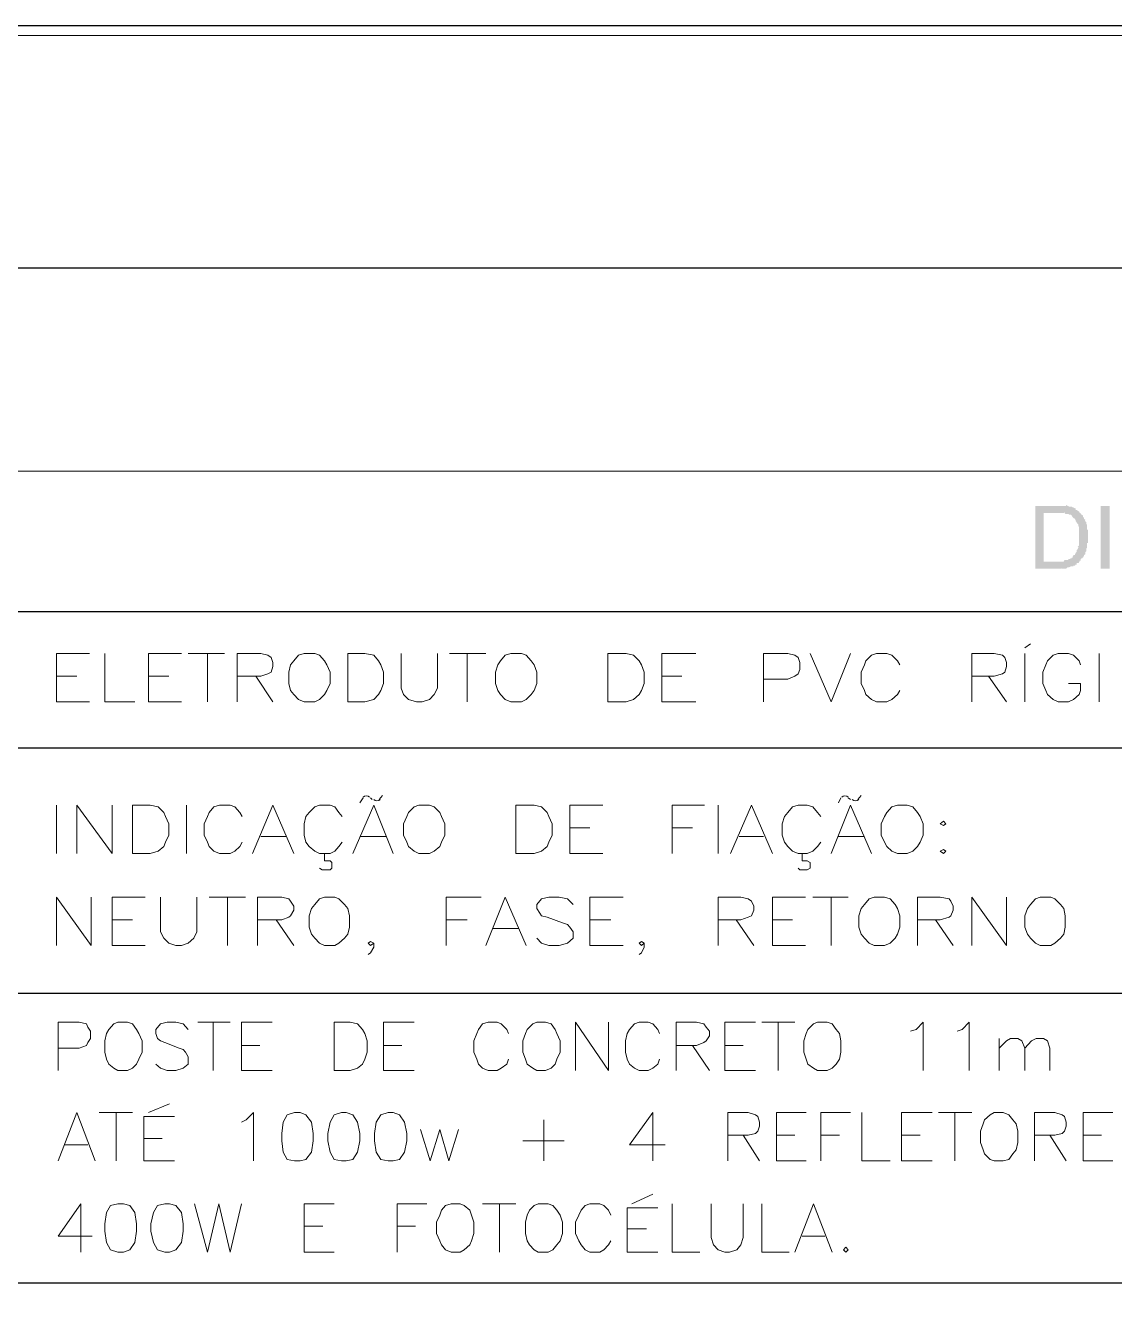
# Model space of a CAD drawing. Header units: millimetres. Extents: x 3240 to 3412, y 1366 to 1426.
# Drawn here: x 3309.78 to 3314.24, y 1420.34 to 1425.64 of the extents above; entities that cross this region are included whole.
import ezdxf
from ezdxf.xclip import XClip

# ---------------------------------------------------------------- set-up
doc = ezdxf.new("R2010")
doc.units = ezdxf.units.MM

# ---------------------------------------------------------------- blocks, each defined once
blk = doc.blocks.new('MFF24880')
at = {"color": 7, "linetype": 'Continuous', "lineweight": 5, "true_color": 0x000007}
blk.add_lwpolyline([(840.081, 0.132), (0, 0.132), (0, 271.14), (14.885, 297.139), (14.885, 594.08), (840.081, 594.08)], close=True, dxfattribs=at)

msp = doc.modelspace()

# ---------------------------------------------------------------- hatches: boundary and pattern name
at = {"true_color": 0x000007}
h = msp.add_hatch(color=7, dxfattribs=at)
h.paths.add_polyline_path([(3313.9143, 1423.4131), (3313.9143, 1423.6711), (3314.0036, 1423.6711), (3314.0069, 1423.6711), (3314.0135, 1423.6711), (3314.0168, 1423.6711), (3314.0201, 1423.6711), (3314.0234, 1423.6711), (3314.03, 1423.6711), (3314.0333, 1423.6711), (3314.0367, 1423.6711), (3314.04, 1423.6711), (3314.04, 1423.6744), (3314.0466, 1423.6711), (3314.0499, 1423.6711), (3314.0499, 1423.6678), (3314.0532, 1423.6678), (3314.0598, 1423.6678), (3314.0631, 1423.6678), (3314.0664, 1423.6645), (3314.0697, 1423.6645), (3314.0763, 1423.6612), (3314.0797, 1423.6612), (3314.0797, 1423.6546), (3314.083, 1423.6546), (3314.0896, 1423.6513), (3314.0863, 1423.6513), (3314.0929, 1423.648), (3314.0962, 1423.6414), (3314.0995, 1423.6414), (3314.0995, 1423.6381), (3314.1061, 1423.6347), (3314.1028, 1423.6347), (3314.1094, 1423.6314), (3314.1094, 1423.6248), (3314.1127, 1423.6248), (3314.1127, 1423.6215), (3314.1127, 1423.6182), (3314.1193, 1423.6149), (3314.116, 1423.6149), (3314.1193, 1423.6083), (3314.116, 1423.6083), (3314.1227, 1423.605), (3314.1227, 1423.6017), (3314.1227, 1423.5951), (3314.1227, 1423.5984), (3314.126, 1423.5917), (3314.126, 1423.5884), (3314.126, 1423.5851), (3314.126, 1423.5785), (3314.126, 1423.5752), (3314.1293, 1423.5719), (3314.1293, 1423.5653), (3314.1293, 1423.562), (3314.1293, 1423.5587), (3314.1293, 1423.5554), (3314.1293, 1423.5487), (3314.1293, 1423.5454), (3314.1293, 1423.5421), (3314.1293, 1423.5355), (3314.1293, 1423.5322), (3314.1293, 1423.5289), (3314.1293, 1423.5256), (3314.1293, 1423.519), (3314.126, 1423.519), (3314.126, 1423.5157), (3314.126, 1423.5124), (3314.126, 1423.5091), (3314.126, 1423.5024), (3314.126, 1423.4991), (3314.1227, 1423.4958), (3314.1227, 1423.4892), (3314.1227, 1423.4859), (3314.1193, 1423.4826), (3314.1193, 1423.4793), (3314.1193, 1423.4727), (3314.1127, 1423.4694), (3314.1127, 1423.4661), (3314.1094, 1423.4594), (3314.1094, 1423.4627), (3314.1061, 1423.4561), (3314.1028, 1423.4561), (3314.0995, 1423.4528), (3314.0995, 1423.4495), (3314.0962, 1423.4429), (3314.0962, 1423.4462), (3314.0929, 1423.4396), (3314.0896, 1423.4363), (3314.083, 1423.4363), (3314.083, 1423.4297), (3314.0797, 1423.4297), (3314.0797, 1423.433), (3314.0763, 1423.4264), (3314.0697, 1423.4264), (3314.0697, 1423.4231), (3314.0664, 1423.4231), (3314.0631, 1423.4231), (3314.0598, 1423.4231), (3314.0532, 1423.4197), (3314.0499, 1423.4197), (3314.0466, 1423.4197), (3314.04, 1423.4131), (3314.0367, 1423.4131), (3314.0333, 1423.4131), (3314.03, 1423.4131), (3314.0234, 1423.4131), (3314.0234, 1423.4164), (3314.0201, 1423.4131), (3314.0168, 1423.4131), (3314.0135, 1423.4131), (3314.0069, 1423.4131)])
h.paths.add_polyline_path([(3313.9473, 1423.4429), (3314.0036, 1423.4429), (3314.0069, 1423.4429), (3314.0135, 1423.4429), (3314.0168, 1423.4429), (3314.0201, 1423.4429), (3314.0234, 1423.4429), (3314.03, 1423.4429), (3314.0333, 1423.4495), (3314.0367, 1423.4495), (3314.04, 1423.4495), (3314.0466, 1423.4495), (3314.0499, 1423.4528), (3314.0532, 1423.4528), (3314.0598, 1423.4561), (3314.0631, 1423.4561), (3314.0631, 1423.4594), (3314.0664, 1423.4594), (3314.0664, 1423.4627), (3314.0697, 1423.4661), (3314.0697, 1423.4694), (3314.0763, 1423.4694), (3314.0763, 1423.4727), (3314.0797, 1423.4793), (3314.083, 1423.4826), (3314.083, 1423.4859), (3314.083, 1423.4892), (3314.0896, 1423.4958), (3314.0863, 1423.4958), (3314.0896, 1423.4991), (3314.0896, 1423.5024), (3314.0863, 1423.5024), (3314.0929, 1423.5091), (3314.0929, 1423.5124), (3314.0929, 1423.5157), (3314.0929, 1423.519), (3314.0929, 1423.5223), (3314.0929, 1423.5256), (3314.0929, 1423.5289), (3314.0929, 1423.5322), (3314.0929, 1423.5355), (3314.0929, 1423.5421), (3314.0929, 1423.5454), (3314.0929, 1423.5487), (3314.0929, 1423.5554), (3314.0929, 1423.5587), (3314.0929, 1423.562), (3314.0929, 1423.5653), (3314.0929, 1423.5719), (3314.0929, 1423.5752), (3314.0929, 1423.5785), (3314.0929, 1423.5851), (3314.0896, 1423.5884), (3314.0896, 1423.5917), (3314.0896, 1423.5951), (3314.0863, 1423.5984), (3314.083, 1423.6017), (3314.083, 1423.605), (3314.0797, 1423.6083), (3314.0797, 1423.6149), (3314.0763, 1423.6149), (3314.0763, 1423.6182), (3314.0697, 1423.6215), (3314.0664, 1423.6248), (3314.0631, 1423.6314), (3314.0598, 1423.6347), (3314.0532, 1423.6347), (3314.0499, 1423.6381), (3314.0466, 1423.6381), (3314.04, 1423.6381), (3314.0367, 1423.6381), (3314.0333, 1423.6414), (3314.0333, 1423.6447), (3314.03, 1423.6414), (3314.0234, 1423.6414), (3314.0201, 1423.6414), (3314.0168, 1423.6414), (3314.0135, 1423.6414), (3314.0069, 1423.6414), (3314.0036, 1423.6414), (3313.9473, 1423.6414)])
msp.add_hatch(color=7, dxfattribs=at).paths.add_polyline_path([(3314.1822, 1423.6711), (3314.1822, 1423.4131), (3314.2186, 1423.4131), (3314.2186, 1423.6711)])

# ---------------------------------------------------------------- linework, layer by layer
at = {"color": 7, "linetype": 'Continuous', "lineweight": 5, "true_color": 0x000007}
msp.add_lwpolyline([(3240.5242, 1366.2908), (3324.4496, 1366.2908), (3324.4496, 1425.5996), (3240.5242, 1425.5996)], close=True, dxfattribs=at)
at = {"color": 7, "linetype": 'Continuous', "lineweight": 25, "true_color": 0x000007}
msp.add_lwpolyline([(3323.4969, 1424.6469), (3323.4969, 1367.2435), (3242.9753, 1367.2435), (3242.9753, 1424.6469)], close=True, dxfattribs=at)
at = {"color": 7, "linetype": 'Continuous', "lineweight": 13, "true_color": 0x000007}
for points in [[(3306.991, 1423.8134), (3323.4969, 1423.8134), (3323.4969, 1423.8134)], [(3306.991, 1423.2378), (3323.4969, 1423.2378), (3323.4969, 1423.2378)], [(3313.8713, 1423.089), (3313.8944, 1423.1055), (3313.8944, 1423.1055)], [(3309.9019, 1422.8673), (3309.9019, 1423.0658), (3310.0375, 1423.0658)], [(3310.1004, 1423.0658), (3310.1004, 1422.8673), (3310.2228, 1422.8673)], [(3310.279, 1422.8673), (3310.279, 1423.0658), (3310.4146, 1423.0658)], [(3310.4411, 1423.0658), (3310.5899, 1423.0658), (3310.5899, 1423.0658)], [(3310.5205, 1423.0658), (3310.5205, 1422.8673), (3310.5205, 1422.8673)], [(3310.6429, 1422.8673), (3310.6429, 1423.0658), (3310.7388, 1423.0658), (3310.7686, 1423.0592), (3310.7818, 1423.0493), (3310.7884, 1423.0294), (3310.7884, 1423.0129), (3310.7818, 1422.9897), (3310.7686, 1422.9831), (3310.7388, 1422.9732), (3310.6429, 1422.9732)], [(3311.3143, 1423.0658), (3311.3143, 1422.9236), (3311.3243, 1422.8971), (3311.3441, 1422.8773), (3311.3772, 1422.8673), (3311.4003, 1422.8673), (3311.4301, 1422.8773), (3311.45, 1422.8971), (3311.4632, 1422.9236), (3311.4632, 1423.0658)], [(3311.5128, 1423.0658), (3311.6617, 1423.0658), (3311.6617, 1423.0658)], [(3311.5856, 1423.0658), (3311.5856, 1422.8673), (3311.5856, 1422.8673)], [(3312.3828, 1422.8673), (3312.3828, 1423.0658), (3312.5217, 1423.0658)], [(3312.7995, 1422.8673), (3312.7995, 1423.0658), (3312.8988, 1423.0658), (3312.9285, 1423.0592), (3312.9418, 1423.0493), (3312.9484, 1423.0294), (3312.9484, 1422.9997), (3312.9418, 1422.9831), (3312.9285, 1422.9732), (3312.8988, 1422.96), (3312.7995, 1422.96)], [(3312.9914, 1423.0658), (3313.0774, 1422.8673), (3313.1568, 1423.0658)], [(3313.3586, 1423.0195), (3313.3486, 1423.036), (3313.3255, 1423.0592), (3313.3056, 1423.0658), (3313.2626, 1423.0658), (3313.2428, 1423.0592), (3313.2196, 1423.036), (3313.213, 1423.0195), (3313.1998, 1422.9897), (3313.1998, 1422.9434), (3313.213, 1422.9137), (3313.2196, 1422.8971), (3313.2428, 1422.8773), (3313.2626, 1422.8673), (3313.3056, 1422.8673), (3313.3255, 1422.8773), (3313.3486, 1422.8971), (3313.3586, 1422.9137)], [(3313.6529, 1422.8673), (3313.6529, 1423.0658), (3313.7456, 1423.0658), (3313.7786, 1423.0592), (3313.7886, 1423.0493), (3313.7952, 1423.0294), (3313.7952, 1423.0129), (3313.7886, 1422.9897), (3313.7786, 1422.9831), (3313.7456, 1422.9732), (3313.6529, 1422.9732)], [(3313.8713, 1423.0658), (3313.8713, 1422.8673), (3313.8713, 1422.8673)], [(3314.0995, 1423.0195), (3314.0929, 1423.036), (3314.0697, 1423.0592), (3314.0499, 1423.0658), (3314.0069, 1423.0658), (3313.987, 1423.0592), (3313.9639, 1423.036), (3313.9573, 1423.0195), (3313.944, 1422.9897), (3313.944, 1422.9434), (3313.9573, 1422.9137), (3313.9639, 1422.8971), (3313.987, 1422.8773), (3314.0069, 1422.8673), (3314.0499, 1422.8673), (3314.0697, 1422.8773), (3314.0929, 1422.8971), (3314.0995, 1422.9137), (3314.0995, 1422.9434), (3314.0499, 1422.9434)], [(3314.1756, 1423.0658), (3314.1756, 1422.8673), (3314.1756, 1422.8673)], [(3309.9019, 1422.9732), (3309.9846, 1422.9732), (3309.9846, 1422.9732)], [(3310.279, 1422.9732), (3310.3617, 1422.9732), (3310.3617, 1422.9732)], [(3310.7189, 1422.9732), (3310.7884, 1422.8673), (3310.7884, 1422.8673)], [(3312.3828, 1422.9732), (3312.4654, 1422.9732), (3312.4654, 1422.9732)], [(3313.7224, 1422.9732), (3313.7952, 1422.8673), (3313.7952, 1422.8673)], [(3309.9019, 1422.8673), (3310.0375, 1422.8673), (3310.0375, 1422.8673)], [(3310.279, 1422.8673), (3310.4146, 1422.8673), (3310.4146, 1422.8673)], [(3312.3828, 1422.8673), (3312.5217, 1422.8673), (3312.5217, 1422.8673)], [(3309.9019, 1422.4439), (3309.9019, 1422.2455), (3309.9019, 1422.2455)], [(3309.9846, 1422.2455), (3309.9846, 1422.4439), (3310.1301, 1422.2455), (3310.1301, 1422.4439)], [(3310.4345, 1422.4439), (3310.4345, 1422.2455), (3310.4345, 1422.2455)], [(3310.6627, 1422.3976), (3310.6528, 1422.4142), (3310.6329, 1422.4373), (3310.6131, 1422.4439), (3310.5701, 1422.4439), (3310.5469, 1422.4373), (3310.5271, 1422.4142), (3310.5205, 1422.3976), (3310.5072, 1422.3679), (3310.5072, 1422.3216), (3310.5205, 1422.2918), (3310.5271, 1422.2752), (3310.5469, 1422.2554), (3310.5701, 1422.2455), (3310.6131, 1422.2455), (3310.6329, 1422.2554), (3310.6528, 1422.2752), (3310.6627, 1422.2918)], [(3310.7057, 1422.2455), (3310.7884, 1422.4439), (3310.8744, 1422.2455)], [(3311.0729, 1422.3976), (3311.0596, 1422.4142), (3311.0431, 1422.4373), (3311.0233, 1422.4439), (3310.9802, 1422.4439), (3310.9604, 1422.4373), (3310.9372, 1422.4142), (3310.924, 1422.3976), (3310.9174, 1422.3679), (3310.9174, 1422.3216), (3310.924, 1422.2918), (3310.9372, 1422.2752), (3310.9604, 1422.2554), (3310.9802, 1422.2455), (3311.0233, 1422.2455), (3311.0431, 1422.2554), (3311.0596, 1422.2752), (3311.0729, 1422.2918)], [(3311.1159, 1422.2455), (3311.2019, 1422.4439), (3311.2813, 1422.2455)], [(3311.1456, 1422.4539), (3311.1589, 1422.4737), (3311.1589, 1422.4737)], [(3311.1886, 1422.4737), (3311.1953, 1422.4671), (3311.1953, 1422.4671)], [(3311.225, 1422.4671), (3311.2383, 1422.4836), (3311.2383, 1422.4836)], [(3312.0057, 1422.2455), (3312.0057, 1422.4439), (3312.1413, 1422.4439)], [(3312.4258, 1422.2455), (3312.4258, 1422.4439), (3312.5581, 1422.4439)], [(3312.6143, 1422.4439), (3312.6143, 1422.2455), (3312.6143, 1422.2455)], [(3312.6639, 1422.2455), (3312.7499, 1422.4439), (3312.8359, 1422.2455)], [(3313.0344, 1422.3976), (3313.0212, 1422.4142), (3313.0013, 1422.4373), (3312.9782, 1422.4439), (3312.9418, 1422.4439), (3312.9186, 1422.4373), (3312.8988, 1422.4142), (3312.8855, 1422.3976), (3312.8756, 1422.3679), (3312.8756, 1422.3216), (3312.8855, 1422.2918), (3312.8988, 1422.2752), (3312.9186, 1422.2554), (3312.9418, 1422.2455), (3312.9782, 1422.2455), (3313.0013, 1422.2554), (3313.0212, 1422.2752), (3313.0344, 1422.2918)], [(3313.0774, 1422.2455), (3313.1568, 1422.4439), (3313.2428, 1422.2455)], [(3313.1072, 1422.4539), (3313.1171, 1422.4737), (3313.1171, 1422.4737)], [(3313.1469, 1422.4737), (3313.1568, 1422.4671), (3313.1568, 1422.4671)], [(3313.1865, 1422.4671), (3313.1998, 1422.4836), (3313.1998, 1422.4836)], [(3312.0057, 1422.3513), (3312.0884, 1422.3513), (3312.0884, 1422.3513)], [(3312.4258, 1422.3513), (3312.5085, 1422.3513), (3312.5085, 1422.3513)], [(3310.7388, 1422.3149), (3310.8446, 1422.3149), (3310.8446, 1422.3149)], [(3311.1456, 1422.3149), (3311.2515, 1422.3149), (3311.2515, 1422.3149)], [(3312.7003, 1422.3149), (3312.7995, 1422.3149), (3312.7995, 1422.3149)], [(3313.1072, 1422.3149), (3313.213, 1422.3149), (3313.213, 1422.3149)], [(3310.9802, 1422.1859), (3310.9902, 1422.1793), (3311.0233, 1422.1793), (3311.0299, 1422.1859), (3311.0299, 1422.2091), (3311.0233, 1422.2157), (3311.0001, 1422.2157), (3311.0001, 1422.2455)], [(3312.0057, 1422.2455), (3312.1413, 1422.2455), (3312.1413, 1422.2455)], [(3312.9418, 1422.1859), (3312.9484, 1422.1793), (3312.9782, 1422.1793), (3312.9914, 1422.1859), (3312.9914, 1422.2091), (3312.9782, 1422.2157), (3312.9583, 1422.2157), (3312.9583, 1422.2455)], [(3309.9019, 1421.8684), (3309.9019, 1422.0669), (3310.0441, 1421.8684), (3310.0441, 1422.0669)], [(3310.1301, 1421.8684), (3310.1301, 1422.0669), (3310.2658, 1422.0669)], [(3310.3286, 1422.0669), (3310.3286, 1421.9246), (3310.3418, 1421.8982), (3310.3617, 1421.8783), (3310.3915, 1421.8684), (3310.4146, 1421.8684), (3310.4411, 1421.8783), (3310.4642, 1421.8982), (3310.4775, 1421.9246), (3310.4775, 1422.0669)], [(3310.5271, 1422.0669), (3310.6759, 1422.0669), (3310.6759, 1422.0669)], [(3310.6032, 1422.0669), (3310.6032, 1421.8684), (3310.6032, 1421.8684)], [(3310.7255, 1421.8684), (3310.7255, 1422.0669), (3310.8248, 1422.0669), (3310.8546, 1422.0602), (3310.8612, 1422.0503), (3310.8744, 1422.0305), (3310.8744, 1422.0139), (3310.8612, 1421.9908), (3310.8546, 1421.9842), (3310.8248, 1421.9742), (3310.7255, 1421.9742)], [(3311.4996, 1421.8684), (3311.4996, 1422.0669), (3311.6418, 1422.0669)], [(3311.6617, 1421.8684), (3311.741, 1422.0669), (3311.827, 1421.8684)], [(3312.0189, 1422.0371), (3311.9957, 1422.0602), (3311.9627, 1422.0669), (3311.9197, 1422.0669), (3311.8899, 1422.0602), (3311.87, 1422.0371), (3311.87, 1422.0205), (3311.8833, 1422.0007), (3311.8899, 1421.9908), (3311.913, 1421.9842), (3311.9759, 1421.961), (3311.9957, 1421.9544), (3312.0057, 1421.9445), (3312.0189, 1421.9246), (3312.0189, 1421.8982), (3311.9957, 1421.8783), (3311.9627, 1421.8684), (3311.9197, 1421.8684), (3311.8899, 1421.8783), (3311.87, 1421.8982)], [(3312.0884, 1421.8684), (3312.0884, 1422.0669), (3312.224, 1422.0669)], [(3312.6143, 1421.8684), (3312.6143, 1422.0669), (3312.7069, 1422.0669), (3312.7367, 1422.0602), (3312.7499, 1422.0503), (3312.7598, 1422.0305), (3312.7598, 1422.0139), (3312.7499, 1421.9908), (3312.7367, 1421.9842), (3312.7069, 1421.9742), (3312.6143, 1421.9742)], [(3312.8359, 1421.8684), (3312.8359, 1422.0669), (3312.9715, 1422.0669)], [(3313.0013, 1422.0669), (3313.1469, 1422.0669), (3313.1469, 1422.0669)], [(3313.0774, 1422.0669), (3313.0774, 1421.8684), (3313.0774, 1421.8684)], [(3313.4313, 1421.8684), (3313.4313, 1422.0669), (3313.5239, 1422.0669), (3313.5603, 1422.0602), (3313.5669, 1422.0503), (3313.5769, 1422.0305), (3313.5769, 1422.0139), (3313.5669, 1421.9908), (3313.5603, 1421.9842), (3313.5239, 1421.9742), (3313.4313, 1421.9742)], [(3313.6529, 1421.8684), (3313.6529, 1422.0669), (3313.7952, 1421.8684), (3313.7952, 1422.0669)], [(3310.1301, 1421.9742), (3310.2128, 1421.9742), (3310.2128, 1421.9742)], [(3310.8016, 1421.9742), (3310.8744, 1421.8684), (3310.8744, 1421.8684)], [(3311.4996, 1421.9742), (3311.5856, 1421.9742), (3311.5856, 1421.9742)], [(3312.0884, 1421.9742), (3312.1744, 1421.9742), (3312.1744, 1421.9742)], [(3312.6871, 1421.9742), (3312.7598, 1421.8684), (3312.7598, 1421.8684)], [(3312.8359, 1421.9742), (3312.9186, 1421.9742), (3312.9186, 1421.9742)], [(3313.5041, 1421.9742), (3313.5769, 1421.8684), (3313.5769, 1421.8684)], [(3311.6914, 1421.9379), (3311.7973, 1421.9379), (3311.7973, 1421.9379)], [(3310.1301, 1421.8684), (3310.2658, 1421.8684), (3310.2658, 1421.8684)], [(3311.2019, 1421.8783), (3311.1886, 1421.8684), (3311.1787, 1421.8783), (3311.1886, 1421.8849), (3311.2019, 1421.8783), (3311.2019, 1421.8618), (3311.1886, 1421.8386), (3311.1787, 1421.832)], [(3312.0884, 1421.8684), (3312.224, 1421.8684), (3312.224, 1421.8684)], [(3312.31, 1421.8783), (3312.3001, 1421.8684), (3312.2901, 1421.8783), (3312.3001, 1421.8849), (3312.31, 1421.8783), (3312.31, 1421.8618), (3312.3001, 1421.8386), (3312.2901, 1421.832)], [(3312.8359, 1421.8684), (3312.9715, 1421.8684), (3312.9715, 1421.8684)], [(3309.9085, 1421.3557), (3309.9085, 1421.5541), (3309.9945, 1421.5541), (3310.0243, 1421.5475), (3310.0309, 1421.5343), (3310.0408, 1421.5178), (3310.0408, 1421.488), (3310.0309, 1421.4715), (3310.0243, 1421.4582), (3309.9945, 1421.4483), (3309.9085, 1421.4483)], [(3310.4411, 1421.5244), (3310.4212, 1421.5475), (3310.3915, 1421.5541), (3310.3551, 1421.5541), (3310.3286, 1421.5475), (3310.3088, 1421.5244), (3310.3088, 1421.5078), (3310.3154, 1421.488), (3310.3286, 1421.4781), (3310.3452, 1421.4715), (3310.4047, 1421.4483), (3310.4212, 1421.4417), (3310.4312, 1421.4318), (3310.4411, 1421.4119), (3310.4411, 1421.3821), (3310.4212, 1421.3656), (3310.3915, 1421.3557), (3310.3551, 1421.3557), (3310.3286, 1421.3656), (3310.3088, 1421.3821)], [(3310.4808, 1421.5541), (3310.6131, 1421.5541), (3310.6131, 1421.5541)], [(3310.5436, 1421.5541), (3310.5436, 1421.3557), (3310.5436, 1421.3557)], [(3310.6594, 1421.3557), (3310.6594, 1421.5541), (3310.7851, 1421.5541)], [(3311.2416, 1421.3557), (3311.2416, 1421.5541), (3311.3673, 1421.5541)], [(3311.7543, 1421.5078), (3311.7477, 1421.5244), (3311.7245, 1421.5475), (3311.708, 1421.5541), (3311.6716, 1421.5541), (3311.6484, 1421.5475), (3311.6319, 1421.5244), (3311.6253, 1421.5078), (3311.612, 1421.4781), (3311.612, 1421.4318), (3311.6253, 1421.402), (3311.6319, 1421.3821), (3311.6484, 1421.3656), (3311.6716, 1421.3557), (3311.708, 1421.3557), (3311.7245, 1421.3656), (3311.7477, 1421.3821), (3311.7543, 1421.402)], [(3312.0288, 1421.3557), (3312.0288, 1421.5541), (3312.1644, 1421.3557), (3312.1644, 1421.5541)], [(3312.3728, 1421.5078), (3312.3662, 1421.5244), (3312.3464, 1421.5475), (3312.3265, 1421.5541), (3312.2901, 1421.5541), (3312.2703, 1421.5475), (3312.2504, 1421.5244), (3312.2405, 1421.5078), (3312.2339, 1421.4781), (3312.2339, 1421.4318), (3312.2405, 1421.402), (3312.2504, 1421.3821), (3312.2703, 1421.3656), (3312.2901, 1421.3557), (3312.3265, 1421.3557), (3312.3464, 1421.3656), (3312.3662, 1421.3821), (3312.3728, 1421.402)], [(3312.4423, 1421.3557), (3312.4423, 1421.5541), (3312.525, 1421.5541), (3312.5548, 1421.5475), (3312.5647, 1421.5343), (3312.5779, 1421.5178), (3312.5779, 1421.4979), (3312.5647, 1421.4781), (3312.5548, 1421.4715), (3312.525, 1421.4582), (3312.4423, 1421.4582)], [(3312.6408, 1421.3557), (3312.6408, 1421.5541), (3312.7665, 1421.5541)], [(3312.7929, 1421.5541), (3312.9285, 1421.5541), (3312.9285, 1421.5541)], [(3312.8591, 1421.5541), (3312.8591, 1421.3557), (3312.8591, 1421.3557)], [(3313.4016, 1421.5178), (3313.4247, 1421.5244), (3313.4545, 1421.5541), (3313.4545, 1421.3557)], [(3313.5934, 1421.5178), (3313.6133, 1421.5244), (3313.643, 1421.5541), (3313.643, 1421.3557)], [(3313.7654, 1421.488), (3313.7654, 1421.3557), (3313.7654, 1421.3557)], [(3313.7654, 1421.4483), (3313.7952, 1421.4781), (3313.8117, 1421.488), (3313.8415, 1421.488), (3313.858, 1421.4781), (3313.8713, 1421.4483), (3313.8713, 1421.3557)], [(3313.8713, 1421.4483), (3313.8977, 1421.4781), (3313.9176, 1421.488), (3313.9473, 1421.488), (3313.9639, 1421.4781), (3313.9738, 1421.4483), (3313.9738, 1421.3557)], [(3310.6594, 1421.4582), (3310.7355, 1421.4582), (3310.7355, 1421.4582)], [(3311.2416, 1421.4582), (3311.3176, 1421.4582), (3311.3176, 1421.4582)], [(3312.5085, 1421.4582), (3312.5779, 1421.3557), (3312.5779, 1421.3557)], [(3312.6408, 1421.4582), (3312.7168, 1421.4582), (3312.7168, 1421.4582)], [(3310.6594, 1421.3557), (3310.7851, 1421.3557), (3310.7851, 1421.3557)], [(3311.2416, 1421.3557), (3311.3673, 1421.3557), (3311.3673, 1421.3557)], [(3312.6408, 1421.3557), (3312.7665, 1421.3557), (3312.7665, 1421.3557)], [(3310.279, 1421.1837), (3310.365, 1421.2201), (3310.365, 1421.2201)], [(3309.9085, 1420.9852), (3309.9846, 1421.1837), (3310.0607, 1420.9852)], [(3310.0772, 1421.1837), (3310.2128, 1421.1837), (3310.2128, 1421.1837)], [(3310.1467, 1421.1837), (3310.1467, 1420.9852), (3310.1467, 1420.9852)], [(3310.3848, 1421.1671), (3310.2591, 1421.1671), (3310.2591, 1420.9852), (3310.3848, 1420.9852)], [(3310.6594, 1421.144), (3310.6792, 1421.1539), (3310.709, 1421.1837), (3310.709, 1420.9852)], [(3312.3464, 1420.9852), (3312.3464, 1421.1837), (3312.2504, 1421.0514), (3312.396, 1421.0514)], [(3312.654, 1420.9852), (3312.654, 1421.1837), (3312.7367, 1421.1837), (3312.7665, 1421.1738), (3312.7764, 1421.1671), (3312.783, 1421.144), (3312.783, 1421.1274), (3312.7764, 1421.1076), (3312.7665, 1421.0977), (3312.7367, 1421.0911), (3312.654, 1421.0911)], [(3312.8525, 1420.9852), (3312.8525, 1421.1837), (3312.9748, 1421.1837)], [(3313.0344, 1420.9852), (3313.0344, 1421.1837), (3313.1568, 1421.1837)], [(3313.2031, 1421.1837), (3313.2031, 1420.9852), (3313.3189, 1420.9852)], [(3313.3652, 1420.9852), (3313.3652, 1421.1837), (3313.4909, 1421.1837)], [(3313.5173, 1421.1837), (3313.6529, 1421.1837), (3313.6529, 1421.1837)], [(3313.5835, 1421.1837), (3313.5835, 1420.9852), (3313.5835, 1420.9852)], [(3313.911, 1420.9852), (3313.911, 1421.1837), (3313.9937, 1421.1837), (3314.0234, 1421.1738), (3314.0333, 1421.1671), (3314.04, 1421.144), (3314.04, 1421.1274), (3314.0333, 1421.1076), (3314.0234, 1421.0977), (3313.9937, 1421.0911), (3313.911, 1421.0911)], [(3314.1094, 1420.9852), (3314.1094, 1421.1837), (3314.2318, 1421.1837)], [(3311.3937, 1421.1142), (3311.4334, 1420.9852), (3311.4731, 1421.1142), (3311.5095, 1420.9852), (3311.5492, 1421.1142)], [(3311.8998, 1421.1539), (3311.8998, 1420.9852), (3311.8998, 1420.9852)], [(3310.2591, 1421.0778), (3310.3352, 1421.0778), (3310.3352, 1421.0778)], [(3311.8138, 1421.0679), (3311.9825, 1421.0679), (3311.9825, 1421.0679)], [(3312.7168, 1421.0911), (3312.783, 1420.9852), (3312.783, 1420.9852)], [(3312.8525, 1421.0911), (3312.9285, 1421.0911), (3312.9285, 1421.0911)], [(3313.0344, 1421.0911), (3313.1105, 1421.0911), (3313.1105, 1421.0911)], [(3313.3652, 1421.0911), (3313.4412, 1421.0911), (3313.4412, 1421.0911)], [(3313.9738, 1421.0911), (3314.04, 1420.9852), (3314.04, 1420.9852)], [(3314.1094, 1421.0911), (3314.1855, 1421.0911), (3314.1855, 1421.0911)], [(3309.935, 1421.0514), (3310.0309, 1421.0514), (3310.0309, 1421.0514)], [(3312.8525, 1420.9852), (3312.9748, 1420.9852), (3312.9748, 1420.9852)], [(3313.3652, 1420.9852), (3313.4909, 1420.9852), (3313.4909, 1420.9852)], [(3314.1094, 1420.9852), (3314.2318, 1420.9852), (3314.2318, 1420.9852)], [(3312.2604, 1420.8099), (3312.3464, 1420.8496), (3312.3464, 1420.8496)], [(3310.0011, 1420.6114), (3310.0011, 1420.8099), (3309.9085, 1420.6776), (3310.0475, 1420.6776)], [(3310.4675, 1420.8099), (3310.5205, 1420.6114), (3310.5668, 1420.8099), (3310.6131, 1420.6114), (3310.6594, 1420.8099)], [(3310.9174, 1420.6114), (3310.9174, 1420.8099), (3311.0398, 1420.8099)], [(3311.2978, 1420.6114), (3311.2978, 1420.8099), (3311.4202, 1420.8099)], [(3311.6484, 1420.8099), (3311.784, 1420.8099), (3311.784, 1420.8099)], [(3311.7179, 1420.8099), (3311.7179, 1420.6114), (3311.7179, 1420.6114)], [(3312.1744, 1420.7636), (3312.1644, 1420.7834), (3312.1446, 1420.8033), (3312.1281, 1420.8099), (3312.0884, 1420.8099), (3312.0685, 1420.8033), (3312.052, 1420.7834), (3312.0421, 1420.7636), (3312.0288, 1420.7338), (3312.0288, 1420.6875), (3312.0421, 1420.6577), (3312.052, 1420.6412), (3312.0685, 1420.6213), (3312.0884, 1420.6114), (3312.1281, 1420.6114), (3312.1446, 1420.6213), (3312.1644, 1420.6412), (3312.1744, 1420.6577)], [(3312.3662, 1420.7934), (3312.2405, 1420.7934), (3312.2405, 1420.6114), (3312.3662, 1420.6114)], [(3312.4258, 1420.8099), (3312.4258, 1420.6114), (3312.5382, 1420.6114)], [(3312.5845, 1420.8099), (3312.5845, 1420.671), (3312.5945, 1420.6412), (3312.6143, 1420.6213), (3312.6408, 1420.6114), (3312.6606, 1420.6114), (3312.6904, 1420.6213), (3312.7069, 1420.6412), (3312.7168, 1420.671), (3312.7168, 1420.8099)], [(3312.7929, 1420.8099), (3312.7929, 1420.6114), (3312.9054, 1420.6114)], [(3312.9285, 1420.6114), (3313.0046, 1420.8099), (3313.0807, 1420.6114)], [(3310.9174, 1420.7173), (3310.9935, 1420.7173), (3310.9935, 1420.7173)], [(3311.2978, 1420.7173), (3311.3739, 1420.7173), (3311.3739, 1420.7173)], [(3312.2405, 1420.7074), (3312.3199, 1420.7074), (3312.3199, 1420.7074)], [(3312.9583, 1420.6776), (3313.0509, 1420.6776), (3313.0509, 1420.6776)], [(3310.9174, 1420.6114), (3311.0398, 1420.6114), (3311.0398, 1420.6114)]]:
    msp.add_lwpolyline(points, dxfattribs=at)
at = {"color": 7, "linetype": 'Continuous', "lineweight": -2, "true_color": 0x000007}
for points in [[(3306.991, 1423.2378), (3323.4969, 1423.2378), (3323.4969, 1423.2378)], [(3306.991, 1423.2378), (3323.4969, 1423.2378), (3323.4969, 1423.2378)], [(3306.991, 1422.6788), (3323.4969, 1422.6788), (3323.4969, 1422.6788)], [(3306.991, 1421.6732), (3323.4969, 1421.6732), (3323.4969, 1421.6732)], [(3306.991, 1421.6732), (3323.4969, 1421.6732), (3323.4969, 1421.6732)], [(3306.991, 1420.4857), (3323.4969, 1420.4857), (3323.4969, 1420.4857)]]:
    msp.add_lwpolyline(points, dxfattribs=at)
at = {"color": 7, "linetype": 'Continuous', "lineweight": 13, "true_color": 0x000007}
for points in [[(3310.9174, 1423.0658), (3310.8942, 1423.0592), (3310.8744, 1423.036), (3310.8612, 1423.0195), (3310.8546, 1422.9897), (3310.8546, 1422.9434), (3310.8612, 1422.9137), (3310.8744, 1422.8971), (3310.8942, 1422.8773), (3310.9174, 1422.8673), (3310.9604, 1422.8673), (3310.9802, 1422.8773), (3311.0001, 1422.8971), (3311.01, 1422.9137), (3311.0233, 1422.9434), (3311.0233, 1422.9897), (3311.01, 1423.0195), (3311.0001, 1423.036), (3310.9802, 1423.0592), (3310.9604, 1423.0658)], [(3311.096, 1422.8673), (3311.096, 1423.0658), (3311.1655, 1423.0658), (3311.2019, 1423.0592), (3311.2217, 1423.036), (3311.2316, 1423.0195), (3311.2416, 1422.9897), (3311.2416, 1422.9434), (3311.2316, 1422.9137), (3311.2217, 1422.8971), (3311.2019, 1422.8773), (3311.1655, 1422.8673)], [(3311.7642, 1423.0658), (3311.741, 1423.0592), (3311.7212, 1423.036), (3311.7113, 1423.0195), (3311.7013, 1422.9897), (3311.7013, 1422.9434), (3311.7113, 1422.9137), (3311.7212, 1422.8971), (3311.741, 1422.8773), (3311.7642, 1422.8673), (3311.8072, 1422.8673), (3311.827, 1422.8773), (3311.8469, 1422.8971), (3311.8601, 1422.9137), (3311.87, 1422.9434), (3311.87, 1422.9897), (3311.8601, 1423.0195), (3311.8469, 1423.036), (3311.827, 1423.0592), (3311.8072, 1423.0658)], [(3312.1611, 1422.8673), (3312.1611, 1423.0658), (3312.2372, 1423.0658), (3312.267, 1423.0592), (3312.2901, 1423.036), (3312.3001, 1423.0195), (3312.31, 1422.9897), (3312.31, 1422.9434), (3312.3001, 1422.9137), (3312.2901, 1422.8971), (3312.267, 1422.8773), (3312.2372, 1422.8673)], [(3310.2128, 1422.2455), (3310.2128, 1422.4439), (3310.2856, 1422.4439), (3310.3187, 1422.4373), (3310.3418, 1422.4142), (3310.3485, 1422.3976), (3310.3617, 1422.3679), (3310.3617, 1422.3216), (3310.3485, 1422.2918), (3310.3418, 1422.2752), (3310.3187, 1422.2554), (3310.2856, 1422.2455)], [(3311.3871, 1422.4439), (3311.3673, 1422.4373), (3311.3441, 1422.4142), (3311.3375, 1422.3976), (3311.3243, 1422.3679), (3311.3243, 1422.3216), (3311.3375, 1422.2918), (3311.3441, 1422.2752), (3311.3673, 1422.2554), (3311.3871, 1422.2455), (3311.4301, 1422.2455), (3311.45, 1422.2554), (3311.4731, 1422.2752), (3311.4797, 1422.2918), (3311.493, 1422.3216), (3311.493, 1422.3679), (3311.4797, 1422.3976), (3311.4731, 1422.4142), (3311.45, 1422.4373), (3311.4301, 1422.4439)], [(3311.784, 1422.2455), (3311.784, 1422.4439), (3311.8601, 1422.4439), (3311.8899, 1422.4373), (3311.913, 1422.4142), (3311.9197, 1422.3976), (3311.9329, 1422.3679), (3311.9329, 1422.3216), (3311.9197, 1422.2918), (3311.913, 1422.2752), (3311.8899, 1422.2554), (3311.8601, 1422.2455)], [(3313.3486, 1422.4439), (3313.3255, 1422.4373), (3313.3056, 1422.4142), (3313.2957, 1422.3976), (3313.2825, 1422.3679), (3313.2825, 1422.3216), (3313.2957, 1422.2918), (3313.3056, 1422.2752), (3313.3255, 1422.2554), (3313.3486, 1422.2455), (3313.3883, 1422.2455), (3313.4115, 1422.2554), (3313.4313, 1422.2752), (3313.4412, 1422.2918), (3313.4545, 1422.3216), (3313.4545, 1422.3679), (3313.4412, 1422.3976), (3313.4313, 1422.4142), (3313.4115, 1422.4373), (3313.3883, 1422.4439)], [(3313.5372, 1422.3778), (3313.5239, 1422.3679), (3313.5372, 1422.3612), (3313.5471, 1422.3679)], [(3313.5372, 1422.262), (3313.5239, 1422.2554), (3313.5372, 1422.2455), (3313.5471, 1422.2554)], [(3311.0001, 1422.0669), (3310.9802, 1422.0602), (3310.9604, 1422.0371), (3310.9472, 1422.0205), (3310.9372, 1421.9908), (3310.9372, 1421.9445), (3310.9472, 1421.9147), (3310.9604, 1421.8982), (3310.9802, 1421.8783), (3311.0001, 1421.8684), (3311.0431, 1421.8684), (3311.0596, 1421.8783), (3311.0828, 1421.8982), (3311.096, 1421.9147), (3311.1026, 1421.9445), (3311.1026, 1421.9908), (3311.096, 1422.0205), (3311.0828, 1422.0371), (3311.0596, 1422.0602), (3311.0431, 1422.0669)], [(3313.2527, 1422.0669), (3313.2329, 1422.0602), (3313.213, 1422.0371), (3313.1998, 1422.0205), (3313.1899, 1421.9908), (3313.1899, 1421.9445), (3313.1998, 1421.9147), (3313.213, 1421.8982), (3313.2329, 1421.8783), (3313.2527, 1421.8684), (3313.2957, 1421.8684), (3313.3189, 1421.8783), (3313.3387, 1421.8982), (3313.3486, 1421.9147), (3313.3586, 1421.9445), (3313.3586, 1421.9908), (3313.3486, 1422.0205), (3313.3387, 1422.0371), (3313.3189, 1422.0602), (3313.2957, 1422.0669)], [(3313.9341, 1422.0669), (3313.9143, 1422.0602), (3313.8944, 1422.0371), (3313.8812, 1422.0205), (3313.8713, 1421.9908), (3313.8713, 1421.9445), (3313.8812, 1421.9147), (3313.8944, 1421.8982), (3313.9143, 1421.8783), (3313.9341, 1421.8684), (3313.9771, 1421.8684), (3313.9937, 1421.8783), (3314.0168, 1421.8982), (3314.03, 1421.9147), (3314.0367, 1421.9445), (3314.0367, 1421.9908), (3314.03, 1422.0205), (3314.0168, 1422.0371), (3313.9937, 1422.0602), (3313.9771, 1422.0669)], [(3310.1533, 1421.5541), (3310.1368, 1421.5475), (3310.1169, 1421.5244), (3310.107, 1421.5078), (3310.1004, 1421.4781), (3310.1004, 1421.4318), (3310.107, 1421.402), (3310.1169, 1421.3821), (3310.1368, 1421.3656), (3310.1533, 1421.3557), (3310.193, 1421.3557), (3310.2128, 1421.3656), (3310.2294, 1421.3821), (3310.2393, 1421.402), (3310.2525, 1421.4318), (3310.2525, 1421.4781), (3310.2393, 1421.5078), (3310.2294, 1421.5244), (3310.2128, 1421.5475), (3310.193, 1421.5541)], [(3311.0398, 1421.3557), (3311.0398, 1421.5541), (3311.1059, 1421.5541), (3311.1357, 1421.5475), (3311.1556, 1421.5244), (3311.1655, 1421.5078), (3311.1754, 1421.4781), (3311.1754, 1421.4318), (3311.1655, 1421.402), (3311.1556, 1421.3821), (3311.1357, 1421.3656), (3311.1059, 1421.3557)], [(3311.87, 1421.5541), (3311.8535, 1421.5475), (3311.8304, 1421.5244), (3311.8237, 1421.5078), (3311.8138, 1421.4781), (3311.8138, 1421.4318), (3311.8237, 1421.402), (3311.8304, 1421.3821), (3311.8535, 1421.3656), (3311.87, 1421.3557), (3311.9064, 1421.3557), (3311.9296, 1421.3656), (3311.9461, 1421.3821), (3311.9527, 1421.402), (3311.966, 1421.4318), (3311.966, 1421.4781), (3311.9527, 1421.5078), (3311.9461, 1421.5244), (3311.9296, 1421.5475), (3311.9064, 1421.5541)], [(3313.0212, 1421.5541), (3313.0046, 1421.5475), (3312.9815, 1421.5244), (3312.9748, 1421.5078), (3312.9649, 1421.4781), (3312.9649, 1421.4318), (3312.9748, 1421.402), (3312.9815, 1421.3821), (3313.0046, 1421.3656), (3313.0212, 1421.3557), (3313.0609, 1421.3557), (3313.0807, 1421.3656), (3313.0972, 1421.3821), (3313.1105, 1421.402), (3313.1171, 1421.4318), (3313.1171, 1421.4781), (3313.1105, 1421.5078), (3313.0972, 1421.5244), (3313.0807, 1421.5475), (3313.0609, 1421.5541)], [(3310.8777, 1421.1837), (3310.8479, 1421.1738), (3310.8314, 1421.144), (3310.8248, 1421.0977), (3310.8248, 1421.0679), (3310.8314, 1421.0216), (3310.8479, 1420.9918), (3310.8777, 1420.9852), (3310.9009, 1420.9852), (3310.924, 1420.9918), (3310.9472, 1421.0216), (3310.9538, 1421.0679), (3310.9538, 1421.0977), (3310.9472, 1421.144), (3310.924, 1421.1738), (3310.9009, 1421.1837)], [(3311.0696, 1421.1837), (3311.0398, 1421.1738), (3311.0233, 1421.144), (3311.0133, 1421.0977), (3311.0133, 1421.0679), (3311.0233, 1421.0216), (3311.0398, 1420.9918), (3311.0696, 1420.9852), (3311.0894, 1420.9852), (3311.1159, 1420.9918), (3311.1357, 1421.0216), (3311.1456, 1421.0679), (3311.1456, 1421.0977), (3311.1357, 1421.144), (3311.1159, 1421.1738), (3311.0894, 1421.1837)], [(3311.2614, 1421.1837), (3311.2316, 1421.1738), (3311.2118, 1421.144), (3311.2052, 1421.0977), (3311.2052, 1421.0679), (3311.2118, 1421.0216), (3311.2316, 1420.9918), (3311.2614, 1420.9852), (3311.2813, 1420.9852), (3311.3077, 1420.9918), (3311.3276, 1421.0216), (3311.3375, 1421.0679), (3311.3375, 1421.0977), (3311.3276, 1421.144), (3311.3077, 1421.1738), (3311.2813, 1421.1837)], [(3313.7456, 1421.1837), (3313.729, 1421.1738), (3313.7059, 1421.1539), (3313.6993, 1421.1374), (3313.6893, 1421.1076), (3313.6893, 1421.0613), (3313.6993, 1421.0315), (3313.7059, 1421.015), (3313.729, 1420.9918), (3313.7456, 1420.9852), (3313.782, 1420.9852), (3313.8051, 1420.9918), (3313.8216, 1421.015), (3313.8349, 1421.0315), (3313.8415, 1421.0613), (3313.8415, 1421.1076), (3313.8349, 1421.1374), (3313.8216, 1421.1539), (3313.8051, 1421.1738), (3313.782, 1421.1837)], [(3310.1533, 1420.8099), (3310.1235, 1420.8033), (3310.107, 1420.7735), (3310.1004, 1420.7272), (3310.1004, 1420.6974), (3310.107, 1420.6511), (3310.1235, 1420.6213), (3310.1533, 1420.6114), (3310.1765, 1420.6114), (3310.2029, 1420.6213), (3310.2228, 1420.6511), (3310.2294, 1420.6974), (3310.2294, 1420.7272), (3310.2228, 1420.7735), (3310.2029, 1420.8033), (3310.1765, 1420.8099)], [(3310.3452, 1420.8099), (3310.3154, 1420.8033), (3310.2988, 1420.7735), (3310.2889, 1420.7272), (3310.2889, 1420.6974), (3310.2988, 1420.6511), (3310.3154, 1420.6213), (3310.3452, 1420.6114), (3310.365, 1420.6114), (3310.3915, 1420.6213), (3310.4146, 1420.6511), (3310.4212, 1420.6974), (3310.4212, 1420.7272), (3310.4146, 1420.7735), (3310.3915, 1420.8033), (3310.365, 1420.8099)], [(3311.5194, 1420.8099), (3311.4963, 1420.8033), (3311.4797, 1420.7834), (3311.4731, 1420.7636), (3311.4599, 1420.7338), (3311.4599, 1420.6875), (3311.4731, 1420.6577), (3311.4797, 1420.6412), (3311.4963, 1420.6213), (3311.5194, 1420.6114), (3311.5558, 1420.6114), (3311.5723, 1420.6213), (3311.5955, 1420.6412), (3311.6021, 1420.6577), (3311.612, 1420.6875), (3311.612, 1420.7338), (3311.6021, 1420.7636), (3311.5955, 1420.7834), (3311.5723, 1420.8033), (3311.5558, 1420.8099)], [(3311.8767, 1420.8099), (3311.8601, 1420.8033), (3311.8403, 1420.7834), (3311.8304, 1420.7636), (3311.8237, 1420.7338), (3311.8237, 1420.6875), (3311.8304, 1420.6577), (3311.8403, 1420.6412), (3311.8601, 1420.6213), (3311.8767, 1420.6114), (3311.9164, 1420.6114), (3311.9362, 1420.6213), (3311.9527, 1420.6412), (3311.966, 1420.6577), (3311.9759, 1420.6875), (3311.9759, 1420.7338), (3311.966, 1420.7636), (3311.9527, 1420.7834), (3311.9362, 1420.8033), (3311.9164, 1420.8099)], [(3313.1369, 1420.6313), (3313.127, 1420.6213), (3313.1369, 1420.6114), (3313.1469, 1420.6213)]]:
    msp.add_lwpolyline(points, close=True, dxfattribs=at)
for points in [[(3311.1853, 1422.477), (3311.1787, 1422.4836), (3311.1655, 1422.4836), (3311.1589, 1422.477)], [(3311.2019, 1422.4671), (3311.2085, 1422.4605), (3311.2217, 1422.4605), (3311.2283, 1422.4671)], [(3313.1469, 1422.477), (3313.1402, 1422.4836), (3313.127, 1422.4836), (3313.1204, 1422.477)], [(3313.1634, 1422.4671), (3313.17, 1422.4605), (3313.1832, 1422.4605), (3313.1899, 1422.4671)]]:
    msp.add_open_spline(points, degree=3, dxfattribs=at)

# ---------------------------------------------------------------- block references
at = {"color": 7, "true_color": 0xffffff}
ref = msp.add_blockref('MFF24880', (3240.4878, 1366.2313), dxfattribs=dict(at, xscale=0.1, yscale=0.1, zscale=0.1))
XClip(ref).set_block_clipping_path([(0, 0), (840.1799554566, 594.08)])

doc.saveas('drawing.dxf')
